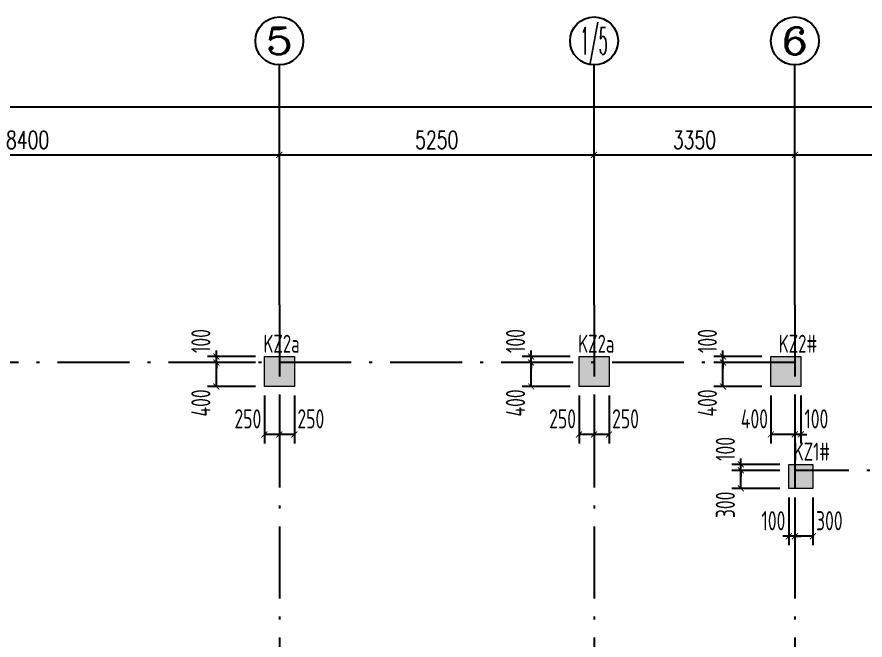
# Model space of a CAD drawing. Extents: x 169490 to 7584583, y -2399407 to 1374371.
# Drawn here: x 487579 to 501727, y 745552 to 755946 of the extents above; entities that cross this region are included whole.
import ezdxf
from ezdxf.enums import TextEntityAlignment as Align

# ---------------------------------------------------------------- set-up
doc = ezdxf.new("R2010")
doc.units = 0
doc.header["$LTSCALE"] = 100
doc.linetypes.add('D3轴线点划线', pattern=[18.5, 12, -3, 0.5, -3])
doc.layers.get('0').update_dxf_attribs({"linetype": 'CONTINUOUS'})
doc.layers.get('DEFPOINTS').update_dxf_attribs({"linetype": 'CONTINUOUS'})
for name, color, linetype in [('AXIS', 3, 'CONTINUOUS'), ('AXIS_TEXT', 4, 'CONTINUOUS'), ('C-AXIS(轴号)', 3, 'CONTINUOUS'), ('C-AXIS-T(字)', 7, 'CONTINUOUS'), ('C-DOTE', 8, 'D3轴线点划线'), ('S-COLU-DIM', 151, 'CONTINUOUS'), ('S-COLU-HATCH', 251, 'CONTINUOUS'), ('S-COLU-TEXT', 7, 'CONTINUOUS')]:
    doc.layers.add(name, color=color, linetype=linetype)
doc.layers.add('S-COLU-LINE1', color=6, linetype='CONTINUOUS', lineweight=18)
doc.styles.add('_TCH_AXIS', font='COMPLEX', dxfattribs={"bigfont": 'GBCBIG'})
doc.styles.add('_TCH_DIM_T3', font='SIMPLEX.shx', dxfattribs={"width": 0.705882, "bigfont": 'GBCBIG.shx'})
doc.styles.add('COMPLEX', font='COMPLEX')
doc.styles.add('TSSD_Dimension', font='Tssdeng.shx', dxfattribs={"width": 0.7, "bigfont": 'tssdchn.shx'})
doc.dimstyles.new('_TCH_ARCH&&100', dxfattribs={"dimtxt": 297.5, "dimasz": 100, "dimexe": 250, "dimexo": 300, "dimgap": 100, "dimtad": 1, "dimdec": 0, "dimzin": 0, "dimdsep": 46, "dimtxsty": '_TCH_DIM_T3', "dimblk": 'ARCHTICK', "dimcen": 0.09, "dimclrt": 7, "dimazin": 2, "dimtfac": 1, "dimtdec": 0, "dimtix": 1, "dimtmove": 2, "dimatfit": 3, "dimfxl": 1, "dimtolj": 1, "dimtzin": 0, "dimarcsym": 0})
doc.dimstyles.new('TSSD_100_100$0', dxfattribs={"dimtxt": 320, "dimasz": 100, "dimexe": 150, "dimexo": 150, "dimgap": 100, "dimtad": 1, "dimdec": 0, "dimzin": 0, "dimdsep": 46, "dimtxsty": 'TSSD_Dimension', "dimblk": 'ARCHTICK', "dimcen": 0, "dimclrt": 7, "dimadec": 1, "dimazin": 0, "dimtfac": 1, "dimtdec": 0, "dimtix": 1, "dimtmove": 2, "dimatfit": 3, "dimldrblk": '_TSDBK', "dimfxl": 1, "dimtolj": 1, "dimtzin": 0, "dimarcsym": 0})

# ---------------------------------------------------------------- blocks, each defined once
blk = doc.blocks.new('_ARCHTICK')
at = {"const_width": 0.15}
blk.add_lwpolyline([(-0.5, -0.5), (0.5, 0.5)], dxfattribs=at)
blk = doc.blocks.new('*D1629')
at = {"layer": 'AXIS', "color": 0, "lineweight": -2, "transparency": 16777216}
for p, q in [((466556, 751446), (466556, 754696)), ((538456, 751446), (538456, 754696)), ((466556, 754446), (538456, 754446))]:
    blk.add_line(p, q, dxfattribs=at)
at = {"layer": 'DEFPOINTS', "color": 0, "transparency": 16777216}
for p in [(538456, 754446), (466556, 751146), (538456, 751146)]:
    blk.add_point(p, dxfattribs=at)
at = {"layer": 'AXIS', "color": 0, "lineweight": -2, "transparency": 16777216, "xscale": 100, "yscale": 100, "zscale": 100, "rotation": 180}
blk.add_blockref('_ARCHTICK', (466556, 754446), dxfattribs=at)
at = {"layer": 'AXIS', "color": 0, "lineweight": -2, "transparency": 16777216, "xscale": 100, "yscale": 100, "zscale": 100}
blk.add_blockref('_ARCHTICK', (538456, 754446), dxfattribs=at)
at = {"layer": 'AXIS', "color": 7, "transparency": 16777216, "insert": (502506, 754695), "char_height": 297.5, "attachment_point": 5, "style": '_TCH_DIM_T3'}
blk.add_mtext('\\A1;71900', dxfattribs=at)
blk = doc.blocks.new('*D1633')
at = {"layer": 'AXIS', "color": 0, "lineweight": -2, "transparency": 16777216}
for p, q in [((483556, 751446), (483556, 753896)), ((491956, 751446), (491956, 753896)), ((483556, 753646), (491956, 753646))]:
    blk.add_line(p, q, dxfattribs=at)
at = {"layer": 'DEFPOINTS', "color": 0, "transparency": 16777216}
for p in [(491956, 753646), (483556, 751146), (491956, 751146)]:
    blk.add_point(p, dxfattribs=at)
at = {"layer": 'AXIS', "color": 0, "lineweight": -2, "transparency": 16777216, "xscale": 100, "yscale": 100, "zscale": 100, "rotation": 180}
blk.add_blockref('_ARCHTICK', (483556, 753646), dxfattribs=at)
at = {"layer": 'AXIS', "color": 0, "lineweight": -2, "transparency": 16777216, "xscale": 100, "yscale": 100, "zscale": 100}
blk.add_blockref('_ARCHTICK', (491956, 753646), dxfattribs=at)
at = {"layer": 'AXIS', "color": 7, "transparency": 16777216, "insert": (487756, 753895), "char_height": 297.5, "attachment_point": 5, "style": '_TCH_DIM_T3'}
blk.add_mtext('\\A1;8400', dxfattribs=at)
blk = doc.blocks.new('*D1634')
at = {"layer": 'AXIS', "color": 0, "lineweight": -2, "transparency": 16777216}
for p, q in [((491956, 751446), (491956, 753896)), ((497206, 751446), (497206, 753896)), ((491956, 753646), (497206, 753646))]:
    blk.add_line(p, q, dxfattribs=at)
at = {"layer": 'DEFPOINTS', "color": 0, "transparency": 16777216}
for p in [(497206, 753646), (491956, 751146), (497206, 751146)]:
    blk.add_point(p, dxfattribs=at)
at = {"layer": 'AXIS', "color": 0, "lineweight": -2, "transparency": 16777216, "xscale": 100, "yscale": 100, "zscale": 100, "rotation": 180}
blk.add_blockref('_ARCHTICK', (491956, 753646), dxfattribs=at)
at = {"layer": 'AXIS', "color": 0, "lineweight": -2, "transparency": 16777216, "xscale": 100, "yscale": 100, "zscale": 100}
blk.add_blockref('_ARCHTICK', (497206, 753646), dxfattribs=at)
at = {"layer": 'AXIS', "color": 7, "transparency": 16777216, "insert": (494581, 753895), "char_height": 297.5, "attachment_point": 5, "style": '_TCH_DIM_T3'}
blk.add_mtext('\\A1;5250', dxfattribs=at)
blk = doc.blocks.new('*D1635')
at = {"layer": 'AXIS', "color": 0, "lineweight": -2, "transparency": 16777216}
for p, q in [((497206, 751446), (497206, 753896)), ((500556, 751446), (500556, 753896)), ((497206, 753646), (500556, 753646))]:
    blk.add_line(p, q, dxfattribs=at)
at = {"layer": 'DEFPOINTS', "color": 0, "transparency": 16777216}
for p in [(500556, 753646), (497206, 751146), (500556, 751146)]:
    blk.add_point(p, dxfattribs=at)
at = {"layer": 'AXIS', "color": 0, "lineweight": -2, "transparency": 16777216, "xscale": 100, "yscale": 100, "zscale": 100, "rotation": 180}
blk.add_blockref('_ARCHTICK', (497206, 753646), dxfattribs=at)
at = {"layer": 'AXIS', "color": 0, "lineweight": -2, "transparency": 16777216, "xscale": 100, "yscale": 100, "zscale": 100}
blk.add_blockref('_ARCHTICK', (500556, 753646), dxfattribs=at)
at = {"layer": 'AXIS', "color": 7, "transparency": 16777216, "insert": (498881, 753895), "char_height": 297.5, "attachment_point": 5, "style": '_TCH_DIM_T3'}
blk.add_mtext('\\A1;3350', dxfattribs=at)
blk = doc.blocks.new('*D1636')
at = {"layer": 'AXIS', "color": 0, "lineweight": -2, "transparency": 16777216}
for p, q in [((500556, 751446), (500556, 753896)), ((505956, 751446), (505956, 753896)), ((500556, 753646), (505956, 753646))]:
    blk.add_line(p, q, dxfattribs=at)
at = {"layer": 'DEFPOINTS', "color": 0, "transparency": 16777216}
for p in [(505956, 753646), (500556, 751146), (505956, 751146)]:
    blk.add_point(p, dxfattribs=at)
at = {"layer": 'AXIS', "color": 0, "lineweight": -2, "transparency": 16777216, "xscale": 100, "yscale": 100, "zscale": 100, "rotation": 180}
blk.add_blockref('_ARCHTICK', (500556, 753646), dxfattribs=at)
at = {"layer": 'AXIS', "color": 0, "lineweight": -2, "transparency": 16777216, "xscale": 100, "yscale": 100, "zscale": 100}
blk.add_blockref('_ARCHTICK', (505956, 753646), dxfattribs=at)
at = {"layer": 'AXIS', "color": 7, "transparency": 16777216, "insert": (503256, 753895), "char_height": 297.5, "attachment_point": 5, "style": '_TCH_DIM_T3'}
blk.add_mtext('\\A1;5400', dxfattribs=at)
blk = doc.blocks.new('_AXISO')
blk.add_circle((0, 0), 0.5)
at = {"layer": 'AXIS_TEXT', "style": 'COMPLEX', "width": 1.041667}
blk.add_attdef('A', text='', height=0.56, dxfattribs=at).set_placement((-0.25, -0.28), (0.25, -0.28), align=Align.FIT)
blk = doc.blocks.new('*D3792')
at = {"layer": 'DEFPOINTS', "color": 0, "ltscale": 10, "transparency": 16777216}
for p in [(491956, 749782), (492206, 749782), (491956, 748982)]:
    blk.add_point(p, dxfattribs=at)
at = {"layer": 'S-COLU-DIM', "color": 0, "lineweight": -2, "ltscale": 10, "transparency": 16777216}
for p, q in [((491956, 749632), (491956, 748832)), ((492206, 749632), (492206, 748832)), ((492206, 748982), (491956, 748982))]:
    blk.add_line(p, q, dxfattribs=at)
at = {"layer": 'S-COLU-DIM', "color": 0, "lineweight": -2, "ltscale": 10, "transparency": 16777216, "xscale": 100, "yscale": 100, "zscale": 100, "rotation": 180}
blk.add_blockref('_ARCHTICK', (491956, 748982), dxfattribs=at)
at = {"layer": 'S-COLU-DIM', "color": 0, "lineweight": -2, "ltscale": 10, "transparency": 16777216, "xscale": 100, "yscale": 100, "zscale": 100}
blk.add_blockref('_ARCHTICK', (492206, 748982), dxfattribs=at)
at = {"layer": 'S-COLU-DIM', "color": 7, "ltscale": 10, "transparency": 16777216, "insert": (492481, 749242), "char_height": 320, "attachment_point": 5, "style": 'TSSD_Dimension'}
blk.add_mtext('\\A1;250', dxfattribs=at)
blk = doc.blocks.new('_TSDBK')
blk.add_line((-1, 0), (0, 0))
at = {"const_width": 0.5}
blk.add_lwpolyline([(-0.7, -0.7), (0.7, 0.7)], dxfattribs=at)
blk = doc.blocks.new('*D3793')
at = {"layer": 'DEFPOINTS', "color": 0, "ltscale": 10, "transparency": 16777216}
for p in [(491706, 749782), (491956, 749782), (491706, 748982)]:
    blk.add_point(p, dxfattribs=at)
at = {"layer": 'S-COLU-DIM', "color": 0, "lineweight": -2, "ltscale": 10, "transparency": 16777216}
for p, q in [((491706, 749632), (491706, 748832)), ((491956, 749632), (491956, 748832)), ((491956, 748982), (491706, 748982))]:
    blk.add_line(p, q, dxfattribs=at)
at = {"layer": 'S-COLU-DIM', "color": 0, "lineweight": -2, "ltscale": 10, "transparency": 16777216, "xscale": 100, "yscale": 100, "zscale": 100, "rotation": 180}
blk.add_blockref('_ARCHTICK', (491706, 748982), dxfattribs=at)
at = {"layer": 'S-COLU-DIM', "color": 0, "lineweight": -2, "ltscale": 10, "transparency": 16777216, "xscale": 100, "yscale": 100, "zscale": 100}
blk.add_blockref('_ARCHTICK', (491956, 748982), dxfattribs=at)
at = {"layer": 'S-COLU-DIM', "color": 7, "ltscale": 10, "transparency": 16777216, "insert": (491431, 749242), "char_height": 320, "attachment_point": 5, "style": 'TSSD_Dimension'}
blk.add_mtext('\\A1;250', dxfattribs=at)
blk = doc.blocks.new('*D3794')
at = {"layer": 'DEFPOINTS', "color": 0, "ltscale": 10, "transparency": 16777216}
for p in [(490906, 750182), (491706, 750182), (491706, 749782)]:
    blk.add_point(p, dxfattribs=at)
at = {"layer": 'S-COLU-DIM', "color": 0, "lineweight": -2, "ltscale": 10, "transparency": 16777216}
for p, q in [((491556, 750182), (490756, 750182)), ((490906, 749782), (490906, 750182)), ((491556, 749782), (490756, 749782))]:
    blk.add_line(p, q, dxfattribs=at)
at = {"layer": 'S-COLU-DIM', "color": 0, "lineweight": -2, "ltscale": 10, "transparency": 16777216, "xscale": 100, "yscale": 100, "zscale": 100}
for p, rotation in [((490906, 750182), 90), ((490906, 749782), 270)]:
    blk.add_blockref('_ARCHTICK', p, dxfattribs=dict(at, rotation=rotation))
at = {"layer": 'S-COLU-DIM', "color": 7, "ltscale": 10, "transparency": 16777216, "insert": (490646, 749507), "char_height": 320, "attachment_point": 5, "rotation": 90, "style": 'TSSD_Dimension'}
blk.add_mtext('\\A1;400', dxfattribs=at)
blk = doc.blocks.new('*D3795')
at = {"layer": 'DEFPOINTS', "color": 0, "ltscale": 10, "transparency": 16777216}
for p in [(490906, 750282), (491706, 750282), (491706, 750182)]:
    blk.add_point(p, dxfattribs=at)
at = {"layer": 'S-COLU-DIM', "color": 0, "lineweight": -2, "ltscale": 10, "transparency": 16777216}
for p, q in [((491556, 750282), (490756, 750282)), ((490906, 750282), (490906, 750382)), ((490906, 750182), (490906, 750282)), ((491556, 750182), (490756, 750182)), ((490906, 750182), (490906, 750082))]:
    blk.add_line(p, q, dxfattribs=at)
at = {"layer": 'S-COLU-DIM', "color": 0, "lineweight": -2, "ltscale": 10, "transparency": 16777216, "xscale": 100, "yscale": 100, "zscale": 100}
for p, rotation in [((490906, 750282), 270), ((490906, 750182), 90)]:
    blk.add_blockref('_ARCHTICK', p, dxfattribs=dict(at, rotation=rotation))
at = {"layer": 'S-COLU-DIM', "color": 7, "ltscale": 10, "transparency": 16777216, "insert": (490646, 750540), "char_height": 320, "attachment_point": 5, "rotation": 90, "style": 'TSSD_Dimension'}
blk.add_mtext('\\A1;100', dxfattribs=at)
blk = doc.blocks.new('*D3804')
at = {"layer": 'DEFPOINTS', "color": 0, "ltscale": 10, "transparency": 16777216}
for p in [(497206, 749782), (497456, 749782), (497206, 748982)]:
    blk.add_point(p, dxfattribs=at)
at = {"layer": 'S-COLU-DIM', "color": 0, "lineweight": -2, "ltscale": 10, "transparency": 16777216}
for p, q in [((497206, 749632), (497206, 748832)), ((497456, 749632), (497456, 748832)), ((497456, 748982), (497206, 748982))]:
    blk.add_line(p, q, dxfattribs=at)
at = {"layer": 'S-COLU-DIM', "color": 0, "lineweight": -2, "ltscale": 10, "transparency": 16777216, "xscale": 100, "yscale": 100, "zscale": 100, "rotation": 180}
blk.add_blockref('_ARCHTICK', (497206, 748982), dxfattribs=at)
at = {"layer": 'S-COLU-DIM', "color": 0, "lineweight": -2, "ltscale": 10, "transparency": 16777216, "xscale": 100, "yscale": 100, "zscale": 100}
blk.add_blockref('_ARCHTICK', (497456, 748982), dxfattribs=at)
at = {"layer": 'S-COLU-DIM', "color": 7, "ltscale": 10, "transparency": 16777216, "insert": (497731, 749242), "char_height": 320, "attachment_point": 5, "style": 'TSSD_Dimension'}
blk.add_mtext('\\A1;250', dxfattribs=at)
blk = doc.blocks.new('*D3805')
at = {"layer": 'DEFPOINTS', "color": 0, "ltscale": 10, "transparency": 16777216}
for p in [(496956, 749782), (497206, 749782), (496956, 748982)]:
    blk.add_point(p, dxfattribs=at)
at = {"layer": 'S-COLU-DIM', "color": 0, "lineweight": -2, "ltscale": 10, "transparency": 16777216}
for p, q in [((496956, 749632), (496956, 748832)), ((497206, 749632), (497206, 748832)), ((497206, 748982), (496956, 748982))]:
    blk.add_line(p, q, dxfattribs=at)
at = {"layer": 'S-COLU-DIM', "color": 0, "lineweight": -2, "ltscale": 10, "transparency": 16777216, "xscale": 100, "yscale": 100, "zscale": 100, "rotation": 180}
blk.add_blockref('_ARCHTICK', (496956, 748982), dxfattribs=at)
at = {"layer": 'S-COLU-DIM', "color": 0, "lineweight": -2, "ltscale": 10, "transparency": 16777216, "xscale": 100, "yscale": 100, "zscale": 100}
blk.add_blockref('_ARCHTICK', (497206, 748982), dxfattribs=at)
at = {"layer": 'S-COLU-DIM', "color": 7, "ltscale": 10, "transparency": 16777216, "insert": (496681, 749242), "char_height": 320, "attachment_point": 5, "style": 'TSSD_Dimension'}
blk.add_mtext('\\A1;250', dxfattribs=at)
blk = doc.blocks.new('*D3806')
at = {"layer": 'DEFPOINTS', "color": 0, "ltscale": 10, "transparency": 16777216}
for p in [(496156, 750182), (496956, 750182), (496956, 749782)]:
    blk.add_point(p, dxfattribs=at)
at = {"layer": 'S-COLU-DIM', "color": 0, "lineweight": -2, "ltscale": 10, "transparency": 16777216}
for p, q in [((496806, 750182), (496006, 750182)), ((496156, 749782), (496156, 750182)), ((496806, 749782), (496006, 749782))]:
    blk.add_line(p, q, dxfattribs=at)
at = {"layer": 'S-COLU-DIM', "color": 0, "lineweight": -2, "ltscale": 10, "transparency": 16777216, "xscale": 100, "yscale": 100, "zscale": 100}
for p, rotation in [((496156, 750182), 90), ((496156, 749782), 270)]:
    blk.add_blockref('_ARCHTICK', p, dxfattribs=dict(at, rotation=rotation))
at = {"layer": 'S-COLU-DIM', "color": 7, "ltscale": 10, "transparency": 16777216, "insert": (495896, 749507), "char_height": 320, "attachment_point": 5, "rotation": 90, "style": 'TSSD_Dimension'}
blk.add_mtext('\\A1;400', dxfattribs=at)
blk = doc.blocks.new('*D3807')
at = {"layer": 'DEFPOINTS', "color": 0, "ltscale": 10, "transparency": 16777216}
for p in [(496156, 750282), (496956, 750282), (496956, 750182)]:
    blk.add_point(p, dxfattribs=at)
at = {"layer": 'S-COLU-DIM', "color": 0, "lineweight": -2, "ltscale": 10, "transparency": 16777216}
for p, q in [((496806, 750282), (496006, 750282)), ((496156, 750282), (496156, 750382)), ((496156, 750182), (496156, 750282)), ((496806, 750182), (496006, 750182)), ((496156, 750182), (496156, 750082))]:
    blk.add_line(p, q, dxfattribs=at)
at = {"layer": 'S-COLU-DIM', "color": 0, "lineweight": -2, "ltscale": 10, "transparency": 16777216, "xscale": 100, "yscale": 100, "zscale": 100}
for p, rotation in [((496156, 750282), 270), ((496156, 750182), 90)]:
    blk.add_blockref('_ARCHTICK', p, dxfattribs=dict(at, rotation=rotation))
at = {"layer": 'S-COLU-DIM', "color": 7, "ltscale": 10, "transparency": 16777216, "insert": (495896, 750540), "char_height": 320, "attachment_point": 5, "rotation": 90, "style": 'TSSD_Dimension'}
blk.add_mtext('\\A1;100', dxfattribs=at)
blk = doc.blocks.new('*D3808')
at = {"layer": 'DEFPOINTS', "color": 0, "ltscale": 10, "transparency": 16777216}
for p in [(500556, 748082), (500856, 748082), (500556, 747282)]:
    blk.add_point(p, dxfattribs=at)
at = {"layer": 'S-COLU-DIM', "color": 0, "lineweight": -2, "ltscale": 10, "transparency": 16777216}
for p, q in [((500556, 747932), (500556, 747132)), ((500856, 747932), (500856, 747132)), ((500856, 747282), (500556, 747282))]:
    blk.add_line(p, q, dxfattribs=at)
at = {"layer": 'S-COLU-DIM', "color": 0, "lineweight": -2, "ltscale": 10, "transparency": 16777216, "xscale": 100, "yscale": 100, "zscale": 100, "rotation": 180}
blk.add_blockref('_ARCHTICK', (500556, 747282), dxfattribs=at)
at = {"layer": 'S-COLU-DIM', "color": 0, "lineweight": -2, "ltscale": 10, "transparency": 16777216, "xscale": 100, "yscale": 100, "zscale": 100}
blk.add_blockref('_ARCHTICK', (500856, 747282), dxfattribs=at)
at = {"layer": 'S-COLU-DIM', "color": 7, "ltscale": 10, "transparency": 16777216, "insert": (501131, 747542), "char_height": 320, "attachment_point": 5, "style": 'TSSD_Dimension'}
blk.add_mtext('\\A1;300', dxfattribs=at)
blk = doc.blocks.new('*D3809')
at = {"layer": 'DEFPOINTS', "color": 0, "ltscale": 10, "transparency": 16777216}
for p in [(500456, 748082), (500556, 748082), (500456, 747282)]:
    blk.add_point(p, dxfattribs=at)
at = {"layer": 'S-COLU-DIM', "color": 0, "lineweight": -2, "ltscale": 10, "transparency": 16777216}
for p, q in [((500456, 747932), (500456, 747132)), ((500556, 747932), (500556, 747132)), ((500456, 747282), (500356, 747282)), ((500556, 747282), (500456, 747282)), ((500556, 747282), (500656, 747282))]:
    blk.add_line(p, q, dxfattribs=at)
at = {"layer": 'S-COLU-DIM', "color": 0, "lineweight": -2, "ltscale": 10, "transparency": 16777216, "xscale": 100, "yscale": 100, "zscale": 100}
blk.add_blockref('_ARCHTICK', (500456, 747282), dxfattribs=at)
at = {"layer": 'S-COLU-DIM', "color": 0, "lineweight": -2, "ltscale": 10, "transparency": 16777216, "xscale": 100, "yscale": 100, "zscale": 100, "rotation": 180}
blk.add_blockref('_ARCHTICK', (500556, 747282), dxfattribs=at)
at = {"layer": 'S-COLU-DIM', "color": 7, "ltscale": 10, "transparency": 16777216, "insert": (500198, 747542), "char_height": 320, "attachment_point": 5, "style": 'TSSD_Dimension'}
blk.add_mtext('\\A1;100', dxfattribs=at)
blk = doc.blocks.new('*D3810')
at = {"layer": 'DEFPOINTS', "color": 0, "ltscale": 10, "transparency": 16777216}
for p in [(499656, 748382), (500456, 748382), (500456, 748082)]:
    blk.add_point(p, dxfattribs=at)
at = {"layer": 'S-COLU-DIM', "color": 0, "lineweight": -2, "ltscale": 10, "transparency": 16777216}
for p, q in [((500306, 748382), (499506, 748382)), ((499656, 748082), (499656, 748382)), ((500306, 748082), (499506, 748082))]:
    blk.add_line(p, q, dxfattribs=at)
at = {"layer": 'S-COLU-DIM', "color": 0, "lineweight": -2, "ltscale": 10, "transparency": 16777216, "xscale": 100, "yscale": 100, "zscale": 100}
for p, rotation in [((499656, 748382), 90), ((499656, 748082), 270)]:
    blk.add_blockref('_ARCHTICK', p, dxfattribs=dict(at, rotation=rotation))
at = {"layer": 'S-COLU-DIM', "color": 7, "ltscale": 10, "transparency": 16777216, "insert": (499396, 747807), "char_height": 320, "attachment_point": 5, "rotation": 90, "style": 'TSSD_Dimension'}
blk.add_mtext('\\A1;300', dxfattribs=at)
blk = doc.blocks.new('*D3811')
at = {"layer": 'DEFPOINTS', "color": 0, "ltscale": 10, "transparency": 16777216}
for p in [(499656, 748482), (500456, 748482), (500456, 748382)]:
    blk.add_point(p, dxfattribs=at)
at = {"layer": 'S-COLU-DIM', "color": 0, "lineweight": -2, "ltscale": 10, "transparency": 16777216}
for p, q in [((499656, 748482), (499656, 748582)), ((500306, 748482), (499506, 748482)), ((499656, 748382), (499656, 748482)), ((500306, 748382), (499506, 748382)), ((499656, 748382), (499656, 748282))]:
    blk.add_line(p, q, dxfattribs=at)
at = {"layer": 'S-COLU-DIM', "color": 0, "lineweight": -2, "ltscale": 10, "transparency": 16777216, "xscale": 100, "yscale": 100, "zscale": 100}
for p, rotation in [((499656, 748482), 270), ((499656, 748382), 90)]:
    blk.add_blockref('_ARCHTICK', p, dxfattribs=dict(at, rotation=rotation))
at = {"layer": 'S-COLU-DIM', "color": 7, "ltscale": 10, "transparency": 16777216, "insert": (499396, 748740), "char_height": 320, "attachment_point": 5, "rotation": 90, "style": 'TSSD_Dimension'}
blk.add_mtext('\\A1;100', dxfattribs=at)
blk = doc.blocks.new('*D3820')
at = {"layer": 'DEFPOINTS', "color": 0, "ltscale": 10, "transparency": 16777216}
for p in [(500556, 749782), (500656, 749782), (500556, 748982)]:
    blk.add_point(p, dxfattribs=at)
at = {"layer": 'S-COLU-DIM', "color": 0, "lineweight": -2, "ltscale": 10, "transparency": 16777216}
for p, q in [((500556, 749632), (500556, 748832)), ((500656, 749632), (500656, 748832)), ((500556, 748982), (500456, 748982)), ((500656, 748982), (500556, 748982)), ((500656, 748982), (500756, 748982))]:
    blk.add_line(p, q, dxfattribs=at)
at = {"layer": 'S-COLU-DIM', "color": 0, "lineweight": -2, "ltscale": 10, "transparency": 16777216, "xscale": 100, "yscale": 100, "zscale": 100}
blk.add_blockref('_ARCHTICK', (500556, 748982), dxfattribs=at)
at = {"layer": 'S-COLU-DIM', "color": 0, "lineweight": -2, "ltscale": 10, "transparency": 16777216, "xscale": 100, "yscale": 100, "zscale": 100, "rotation": 180}
blk.add_blockref('_ARCHTICK', (500656, 748982), dxfattribs=at)
at = {"layer": 'S-COLU-DIM', "color": 7, "ltscale": 10, "transparency": 16777216, "insert": (500914, 749242), "char_height": 320, "attachment_point": 5, "style": 'TSSD_Dimension'}
blk.add_mtext('\\A1;100', dxfattribs=at)
blk = doc.blocks.new('*D3821')
at = {"layer": 'DEFPOINTS', "color": 0, "ltscale": 10, "transparency": 16777216}
for p in [(500156, 749782), (500556, 749782), (500156, 748982)]:
    blk.add_point(p, dxfattribs=at)
at = {"layer": 'S-COLU-DIM', "color": 0, "lineweight": -2, "ltscale": 10, "transparency": 16777216}
for p, q in [((500156, 749632), (500156, 748832)), ((500556, 749632), (500556, 748832)), ((500556, 748982), (500156, 748982))]:
    blk.add_line(p, q, dxfattribs=at)
at = {"layer": 'S-COLU-DIM', "color": 0, "lineweight": -2, "ltscale": 10, "transparency": 16777216, "xscale": 100, "yscale": 100, "zscale": 100, "rotation": 180}
blk.add_blockref('_ARCHTICK', (500156, 748982), dxfattribs=at)
at = {"layer": 'S-COLU-DIM', "color": 0, "lineweight": -2, "ltscale": 10, "transparency": 16777216, "xscale": 100, "yscale": 100, "zscale": 100}
blk.add_blockref('_ARCHTICK', (500556, 748982), dxfattribs=at)
at = {"layer": 'S-COLU-DIM', "color": 7, "ltscale": 10, "transparency": 16777216, "insert": (499881, 749242), "char_height": 320, "attachment_point": 5, "style": 'TSSD_Dimension'}
blk.add_mtext('\\A1;400', dxfattribs=at)
blk = doc.blocks.new('*D3822')
at = {"layer": 'DEFPOINTS', "color": 0, "ltscale": 10, "transparency": 16777216}
for p in [(499356, 750182), (500156, 750182), (500156, 749782)]:
    blk.add_point(p, dxfattribs=at)
at = {"layer": 'S-COLU-DIM', "color": 0, "lineweight": -2, "ltscale": 10, "transparency": 16777216}
for p, q in [((500006, 750182), (499206, 750182)), ((499356, 749782), (499356, 750182)), ((500006, 749782), (499206, 749782))]:
    blk.add_line(p, q, dxfattribs=at)
at = {"layer": 'S-COLU-DIM', "color": 0, "lineweight": -2, "ltscale": 10, "transparency": 16777216, "xscale": 100, "yscale": 100, "zscale": 100}
for p, rotation in [((499356, 750182), 90), ((499356, 749782), 270)]:
    blk.add_blockref('_ARCHTICK', p, dxfattribs=dict(at, rotation=rotation))
at = {"layer": 'S-COLU-DIM', "color": 7, "ltscale": 10, "transparency": 16777216, "insert": (499096, 749507), "char_height": 320, "attachment_point": 5, "rotation": 90, "style": 'TSSD_Dimension'}
blk.add_mtext('\\A1;400', dxfattribs=at)
blk = doc.blocks.new('*D3823')
at = {"layer": 'DEFPOINTS', "color": 0, "ltscale": 10, "transparency": 16777216}
for p in [(499356, 750282), (500156, 750282), (500156, 750182)]:
    blk.add_point(p, dxfattribs=at)
at = {"layer": 'S-COLU-DIM', "color": 0, "lineweight": -2, "ltscale": 10, "transparency": 16777216}
for p, q in [((500006, 750282), (499206, 750282)), ((499356, 750282), (499356, 750382)), ((499356, 750182), (499356, 750282)), ((500006, 750182), (499206, 750182)), ((499356, 750182), (499356, 750082))]:
    blk.add_line(p, q, dxfattribs=at)
at = {"layer": 'S-COLU-DIM', "color": 0, "lineweight": -2, "ltscale": 10, "transparency": 16777216, "xscale": 100, "yscale": 100, "zscale": 100}
for p, rotation in [((499356, 750282), 270), ((499356, 750182), 90)]:
    blk.add_blockref('_ARCHTICK', p, dxfattribs=dict(at, rotation=rotation))
at = {"layer": 'S-COLU-DIM', "color": 7, "ltscale": 10, "transparency": 16777216, "insert": (499096, 750540), "char_height": 320, "attachment_point": 5, "rotation": 90, "style": 'TSSD_Dimension'}
blk.add_mtext('\\A1;100', dxfattribs=at)

msp = doc.modelspace()

# ---------------------------------------------------------------- hatches: boundary and pattern name
at = {"layer": 'S-COLU-HATCH', "ltscale": 10}
h = msp.add_hatch(color=256, dxfattribs=at)
h.dxf.hatch_style = 1
h.paths.add_polyline_path([(491705.9, 750282.3), (492205.9, 750282.3), (492205.9, 749782.3), (491705.9, 749782.3)])
h = msp.add_hatch(color=256, dxfattribs=at)
h.dxf.hatch_style = 1
h.paths.add_polyline_path([(496955.9, 750282.3), (497455.9, 750282.3), (497455.9, 749782.3), (496955.9, 749782.3)])
h = msp.add_hatch(color=256, dxfattribs=at)
h.dxf.hatch_style = 1
h.paths.add_polyline_path([(500155.9, 750282.3), (500655.9, 750282.3), (500655.9, 749782.3), (500155.9, 749782.3)])
h = msp.add_hatch(color=256, dxfattribs=at)
h.dxf.hatch_style = 1
h.paths.add_polyline_path([(500455.9, 748482.3), (500855.9, 748482.3), (500855.9, 748082.3), (500455.9, 748082.3)])

# ---------------------------------------------------------------- linework, layer by layer
at = {"layer": 'C-AXIS(轴号)'}
for p, q in [((491955.9, 751146.4), (491955.9, 755146.4)), ((497205.9, 751146.4), (497205.9, 755146.4)), ((500555.9, 751146.4), (500555.9, 755146.4))]:
    msp.add_line(p, q, dxfattribs=at)
at = {"layer": 'C-DOTE'}
for p, q in [((491955.9, 751146.4), (491955.9, 734582.5)), ((497205.9, 751146.4), (497205.9, 736782.3)), ((500555.9, 751146.4), (500555.9, 734582.5)), ((500555.9, 750182.3), (464379.5, 750182.3)), ((542155.9, 748382.3), (500555.9, 748382.3))]:
    msp.add_line(p, q, dxfattribs=at)
at = {"layer": 'S-COLU-LINE1'}
for points in [[(491705.9, 750282.3), (492205.9, 750282.3), (492205.9, 749782.3), (491705.9, 749782.3)], [(496955.9, 750282.3), (497455.9, 750282.3), (497455.9, 749782.3), (496955.9, 749782.3)], [(500155.9, 750282.3), (500655.9, 750282.3), (500655.9, 749782.3), (500155.9, 749782.3)], [(500455.9, 748482.3), (500855.9, 748482.3), (500855.9, 748082.3), (500455.9, 748082.3)]]:
    msp.add_lwpolyline(points, close=True, dxfattribs=at)

# ---------------------------------------------------------------- block references
at = {"layer": 'C-AXIS(轴号)'}
ref = msp.add_blockref('_AXISO', (491955.9, 755546.4), dxfattribs=dict(at, xscale=800, yscale=800, zscale=800))
ref.add_attrib('A', '5', dxfattribs={"layer": 'C-AXIS-T(字)', "height": 452.5, "style": '_TCH_AXIS', "width": 1.5}).set_placement((491729.6, 755320.2), (492182.1, 755320.2), align=Align.FIT)
ref = msp.add_blockref('_AXISO', (497205.9, 755546.4), dxfattribs=dict(at, xscale=800, yscale=800, zscale=800))
ref.add_attrib('A', '1/5', dxfattribs={"layer": 'C-AXIS-T(字)', "height": 452.55, "style": '_TCH_AXIS', "width": 0.411765}).set_placement((496979.6, 755320.2), (497432.1, 755320.2), align=Align.FIT)
ref = msp.add_blockref('_AXISO', (500555.9, 755546.4), dxfattribs=dict(at, xscale=800, yscale=800, zscale=800))
ref.add_attrib('A', '6', dxfattribs={"layer": 'C-AXIS-T(字)', "height": 452.5, "style": '_TCH_AXIS', "width": 1.5}).set_placement((500329.6, 755320.2), (500782.1, 755320.2), align=Align.FIT)

# ---------------------------------------------------------------- texts
at = {"layer": 'S-COLU-TEXT', "color": 3, "style": 'TSSD_Dimension', "width": 0.7}
for s, p in [('KZ2a', (491691.6, 750344.9)), ('KZ2a', (496941.6, 750344.9)), ('KZ2#', (500288.2, 750344.9)), ('KZ1#', (500538.2, 748544.9))]:
    msp.add_text(s, height=300, dxfattribs=at).set_placement(p)

# ---------------------------------------------------------------- dimensions: what is measured, and where the dimension line sits
at = {"layer": 'AXIS'}
for p1, p2, distance, picture, middle in [((466555.9, 751146.4), (538455.9, 751146.4), 3300, '*D1629', (502505.9, 754695.2)), ((483555.9, 751146.4), (491955.9, 751146.4), 2500, '*D1633', (487755.9, 753895.2)), ((491955.9, 751146.4), (497205.9, 751146.4), 2500, '*D1634', (494580.9, 753895.2)), ((497205.9, 751146.4), (500555.9, 751146.4), 2500, '*D1635', (498880.9, 753895.2)), ((500555.9, 751146.4), (505955.9, 751146.4), 2500, '*D1636', (503255.9, 753895.2))]:
    dim = msp.add_aligned_dim(p1=p1, p2=p2, distance=distance, dimstyle='_TCH_ARCH&&100', dxfattribs=at)
    dim.commit()
    dim.dimension.update_dxf_attribs({"geometry": picture, "text_midpoint": middle})
at = {"layer": 'S-COLU-DIM', "ltscale": 10}
for base, p1, p2, picture, middle in [((490905.9, 750282.3), (491705.9, 750182.3), (491705.9, 750282.3), '*D3795', (490645.9, 750540.3)), ((496155.9, 750282.3), (496955.9, 750182.3), (496955.9, 750282.3), '*D3807', (495895.9, 750540.3)), ((499355.9, 750282.3), (500155.9, 750182.3), (500155.9, 750282.3), '*D3823', (499095.9, 750540.3)), ((490905.9, 750182.3), (491705.9, 749782.3), (491705.9, 750182.3), '*D3794', (490645.9, 749507)), ((496155.9, 750182.3), (496955.9, 749782.3), (496955.9, 750182.3), '*D3806', (495895.9, 749507)), ((499355.9, 750182.3), (500155.9, 749782.3), (500155.9, 750182.3), '*D3822', (499095.9, 749507)), ((499655.9, 748482.3), (500455.9, 748382.3), (500455.9, 748482.3), '*D3811', (499395.9, 748740.3)), ((499655.9, 748382.3), (500455.9, 748082.3), (500455.9, 748382.3), '*D3810', (499395.9, 747807))]:
    dim = msp.add_linear_dim(base=base, p1=p1, p2=p2, angle=270, dimstyle='TSSD_100_100$0', dxfattribs=at)
    dim.commit()
    dim.dimension.update_dxf_attribs({"geometry": picture, "text_midpoint": middle, "dimtype": 160})
for base, p1, p2, picture, middle in [((491705.9, 748982.3), (491955.9, 749782.3), (491705.9, 749782.3), '*D3793', (491430.6, 749242.3)), ((491955.9, 748982.3), (492205.9, 749782.3), (491955.9, 749782.3), '*D3792', (492481.2, 749242.3)), ((496955.9, 748982.3), (497205.9, 749782.3), (496955.9, 749782.3), '*D3805', (496680.6, 749242.3)), ((497205.9, 748982.3), (497455.9, 749782.3), (497205.9, 749782.3), '*D3804', (497731.2, 749242.3)), ((500155.9, 748982.3), (500555.9, 749782.3), (500155.9, 749782.3), '*D3821', (499880.6, 749242.3)), ((500555.9, 748982.3), (500655.9, 749782.3), (500555.9, 749782.3), '*D3820', (500913.9, 749242.3)), ((500455.9, 747282.3), (500555.9, 748082.3), (500455.9, 748082.3), '*D3809', (500197.8, 747542.3)), ((500555.9, 747282.3), (500855.9, 748082.3), (500555.9, 748082.3), '*D3808', (501131.2, 747542.3))]:
    dim = msp.add_linear_dim(base=base, p1=p1, p2=p2, dimstyle='TSSD_100_100$0', dxfattribs=at)
    dim.commit()
    dim.dimension.update_dxf_attribs({"geometry": picture, "text_midpoint": middle, "dimtype": 160})

doc.saveas('drawing.dxf')
